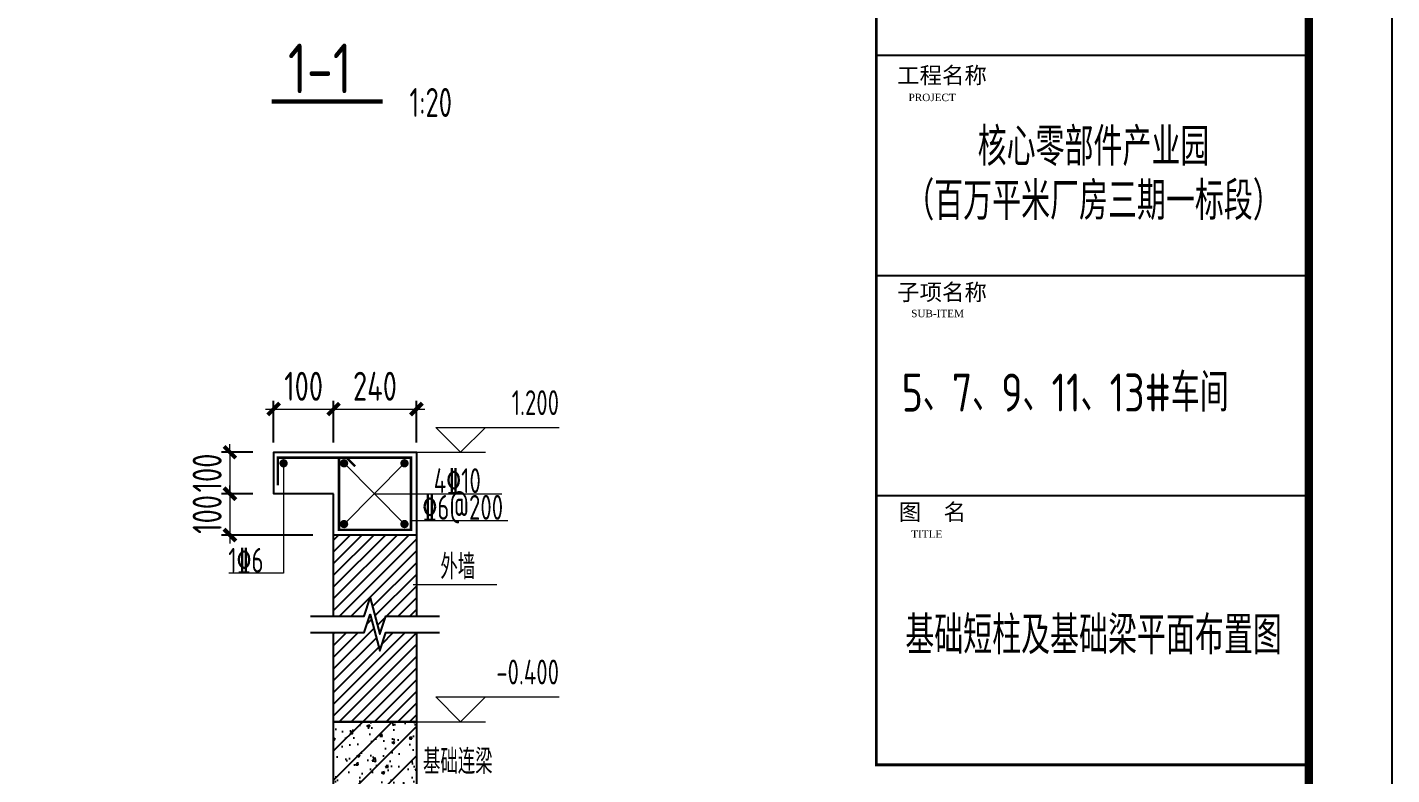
# Model space of a CAD drawing. Extents: x -2746917 to -971774, y -3334247 to -3250358.
# Drawn here: x -2202133 to -2185663, y -3303200 to -3294175 of the extents above; entities that cross this region are included whole.
import ezdxf
from ezdxf.enums import TextEntityAlignment as Align

# ---------------------------------------------------------------- set-up
doc = ezdxf.new("R2010")
doc.units = 0
doc.header["$LTSCALE"] = 1000
doc.header["$MEASUREMENT"] = 0
doc.header["$PDMODE"] = 35
doc.layers.get('0').update_dxf_attribs({"linetype": 'CONTINUOUS'})
doc.layers.get('Defpoints').update_dxf_attribs({"linetype": 'CONTINUOUS'})
for name, color, linetype in [('COLU', 7, 'CONTINUOUS'), ('DIM', 3, 'CONTINUOUS'), ('HATCH', 254, 'CONTINUOUS'), ('NUM', 7, 'CONTINUOUS'), ('PUB_TEXT', 7, 'CONTINUOUS'), ('PUB_TITLE', 4, 'CONTINUOUS'), ('REIN', 1, 'CONTINUOUS'), ('TEXT', 7, 'CONTINUOUS'), ('THIN', 7, 'CONTINUOUS'), ('WIN', 3, 'CONTINUOUS')]:
    doc.layers.add(name, color=color, linetype=linetype)
doc.layers.add('yichutu', color=7, linetype='CONTINUOUS', true_color=0xffffff, plot=False)
doc.styles.add('GHF', font='times.ttf')
doc.styles.add('hztxt', font='tssdeng.shx', dxfattribs={"width": 0.8, "bigfont": 'tssdchn.shx'})
doc.styles.add('STYLE1', font='simhei.ttf', dxfattribs={"width": 0.8})
doc.styles.add('TSSD_Dimension', font='tssdeng.shx', dxfattribs={"width": 0.75, "bigfont": 'Hztxt.shx'})
doc.styles.add('TSSD_Label', font='tssdeng.shx', dxfattribs={"width": 0.75, "bigfont": 'hztxt.shx'})
doc.styles.add('TSSD_Rein', font='Tssdeng.shx', dxfattribs={"width": 0.75, "bigfont": 'hztxt.shx'})
doc.dimstyles.new('TSSD_20_100', dxfattribs={"dimtxt": 350, "dimasz": 100, "dimexe": 100, "dimexo": 250, "dimgap": 100, "dimtad": 1, "dimdec": 0, "dimlfac": 0.2, "dimzin": 0, "dimdsep": 46, "dimtxsty": 'TSSD_Dimension', "dimblk": 'ARCHTICK', "dimcen": 0, "dimdle": 100, "dimclrt": 7, "dimadec": 0, "dimazin": 0, "dimtfac": 1, "dimtdec": 0, "dimtix": 1, "dimtmove": 2, "dimatfit": 3, "dimfxl": 1, "dimtolj": 1, "dimtzin": 0, "dimlwd": 5, "dimarcsym": 0})
pattern_1 = [(45, (-1675299.81, -3035042.39), (-70.710678, 70.710678), [])]

# ---------------------------------------------------------------- blocks, each defined once
blk = doc.blocks.new('_ArchTick')
at = {"color": 0, "const_width": 0.5}
blk.add_lwpolyline([(-0.71, -0.71), (0.71, 0.71)], dxfattribs=at)
blk = doc.blocks.new('*D2677')
at = {"layer": 'Defpoints', "color": 0}
for p in [(-2198436, -3298785), (-2199159, -3299437, -48), (-2198436, -3299437, -48)]:
    blk.add_point(p, dxfattribs=at)
at = {"layer": 'DIM', "color": 0, "lineweight": 5}
blk.add_line((-2199259, -3298785), (-2198336, -3298785), dxfattribs=at)
at = {"layer": 'DIM', "color": 0, "lineweight": -2}
for p, q in [((-2199159, -3299187), (-2199159, -3298685)), ((-2198436, -3299187), (-2198436, -3298685))]:
    blk.add_line(p, q, dxfattribs=at)
at = {"layer": 'DIM', "color": 0, "lineweight": 5, "xscale": 100, "yscale": 100, "zscale": 100, "rotation": 180}
blk.add_blockref('_ArchTick', (-2199159, -3298785), dxfattribs=at)
at = {"layer": 'DIM', "color": 0, "lineweight": 5, "xscale": 100, "yscale": 100, "zscale": 100}
blk.add_blockref('_ArchTick', (-2198436, -3298785), dxfattribs=at)
at = {"layer": 'DIM', "color": 7, "lineweight": 9, "insert": (-2198797, -3298510), "char_height": 350, "attachment_point": 5, "style": 'TSSD_Dimension'}
blk.add_mtext('\\A1;100', dxfattribs=at)
blk = doc.blocks.new('*D2678')
at = {"layer": 'Defpoints', "color": 0}
for p in [(-2197436, -3298785), (-2198436, -3299437, -48), (-2197436, -3299437, -48)]:
    blk.add_point(p, dxfattribs=at)
at = {"layer": 'DIM', "color": 0, "lineweight": 5}
blk.add_line((-2198536, -3298785), (-2197336, -3298785), dxfattribs=at)
at = {"layer": 'DIM', "color": 0, "lineweight": -2}
for p, q in [((-2198436, -3299187), (-2198436, -3298685)), ((-2197436, -3299187), (-2197436, -3298685))]:
    blk.add_line(p, q, dxfattribs=at)
at = {"layer": 'DIM', "color": 0, "lineweight": 5, "xscale": 100, "yscale": 100, "zscale": 100, "rotation": 180}
blk.add_blockref('_ArchTick', (-2198436, -3298785), dxfattribs=at)
at = {"layer": 'DIM', "color": 0, "lineweight": 5, "xscale": 100, "yscale": 100, "zscale": 100}
blk.add_blockref('_ArchTick', (-2197436, -3298785), dxfattribs=at)
at = {"layer": 'DIM', "color": 7, "lineweight": 9, "insert": (-2197936, -3298510), "char_height": 350, "attachment_point": 5, "style": 'TSSD_Dimension'}
blk.add_mtext('\\A1;240', dxfattribs=at)
blk = doc.blocks.new('*D2679')
at = {"layer": 'Defpoints', "color": 0}
for p in [(-2199159, -3299307, -48), (-2199687, -3299807), (-2199159, -3299807, -48)]:
    blk.add_point(p, dxfattribs=at)
at = {"layer": 'DIM', "color": 0, "lineweight": -2}
for p, q in [((-2199409, -3299307), (-2199787, -3299307)), ((-2199409, -3299807), (-2199787, -3299807))]:
    blk.add_line(p, q, dxfattribs=at)
at = {"layer": 'DIM', "color": 0, "lineweight": 5}
for p, q in [((-2199687, -3299307), (-2199687, -3299207)), ((-2199687, -3299307), (-2199687, -3299807)), ((-2199687, -3299807), (-2199687, -3299907))]:
    blk.add_line(p, q, dxfattribs=at)
at = {"layer": 'DIM', "color": 0, "lineweight": 5, "xscale": 100, "yscale": 100, "zscale": 100}
for p, rotation in [((-2199687, -3299307), 270), ((-2199687, -3299807), 90)]:
    blk.add_blockref('_ArchTick', p, dxfattribs=dict(at, rotation=rotation))
at = {"layer": 'DIM', "color": 7, "lineweight": 9, "insert": (-2199962, -3299557), "char_height": 350, "attachment_point": 5, "rotation": 90, "style": 'TSSD_Dimension'}
blk.add_mtext('\\A1;100', dxfattribs=at)
blk = doc.blocks.new('*D2680')
at = {"layer": 'Defpoints', "color": 0}
for p in [(-2199159, -3299807, -48), (-2199687, -3300307), (-2198436, -3300307, -48)]:
    blk.add_point(p, dxfattribs=at)
at = {"layer": 'DIM', "color": 0, "lineweight": -2}
for p, q in [((-2199409, -3299807), (-2199787, -3299807)), ((-2198686, -3300307), (-2199787, -3300307))]:
    blk.add_line(p, q, dxfattribs=at)
at = {"layer": 'DIM', "color": 0, "lineweight": 5}
for p, q in [((-2199687, -3299807), (-2199687, -3299707)), ((-2199687, -3299807), (-2199687, -3300307)), ((-2199687, -3300307), (-2199687, -3300407))]:
    blk.add_line(p, q, dxfattribs=at)
at = {"layer": 'DIM', "color": 0, "lineweight": 5, "xscale": 100, "yscale": 100, "zscale": 100}
for p, rotation in [((-2199687, -3299807), 270), ((-2199687, -3300307), 90)]:
    blk.add_blockref('_ArchTick', p, dxfattribs=dict(at, rotation=rotation))
at = {"layer": 'DIM', "color": 7, "lineweight": 9, "insert": (-2199962, -3300057), "char_height": 350, "attachment_point": 5, "rotation": 90, "style": 'TSSD_Dimension'}
blk.add_mtext('\\A1;100', dxfattribs=at)
blk = doc.blocks.new('yct-891-420-89100-42000-100-2004.0')
at = {"layer": 'yichutu', "color": 7, "true_color": 0xffffff}
blk.add_lwpolyline([(0, 0), (0, 42000), (89100, 42000), (89100, 0)], close=True, dxfattribs=at)
blk = doc.blocks.new('A$C28727B96')
at = {"layer": 'PUB_TITLE', "color": 4}
for p, q in [((-3728, 17386), (1493, 17386)), ((-3728, 14726), (1493, 14726)), ((-3728, 12067), (1493, 12067))]:
    blk.add_line(p, q, dxfattribs=at)
at = {"layer": 'PUB_TITLE'}
blk.add_lwpolyline([(-86607, -4276), (-86607, 37724), (2493, 37724), (2493, -4276)], close=True, dxfattribs=at)
at = {"layer": 'PUB_TITLE', "const_width": 100}
blk.add_lwpolyline([(1493, -3276), (1493, 36724), (-85893, 36724), (-85893, -3276), (1493, -3276)], dxfattribs=at)
at = {"layer": 'PUB_TITLE', "color": 4, "const_width": 35.1}
blk.add_lwpolyline([(-3728, 20045), (1493, 20045), (1493, 8817), (-3728, 8817)], close=True, dxfattribs=at)
at = {"layer": 'PUB_TEXT'}
for s, height, style, p in [('工程名称', 198.6, 'STYLE1', (-3477, 17043)), ('PROJECT', 89.4, 'GHF', (-3339, 16830)), ('子项名称', 198.6, 'STYLE1', (-3477, 14424)), ('SUB-ITEM', 89.4, 'GHF', (-3307, 14221)), ('图  名', 198.6, 'STYLE1', (-3457, 11770)), ('TITLE', 89.4, 'GHF', (-3306, 11558))]:
    blk.add_text(s, height=height, dxfattribs=dict(at, style=style)).set_placement(p)
at = {"layer": 'WIN', "color": 6, "style": 'hztxt', "width": 0.8}
for s, p in [('核心零部件产业园', (-1106, 16049)), ('（百万平米厂房三期一标段）', (-1106, 15396))]:
    blk.add_text(s, height=460, dxfattribs=at).set_placement(p, align=Align.CENTER)
blk.add_text('5、7、9、11、13#车间', height=460, dxfattribs=at).set_placement((-3421, 13081))

msp = doc.modelspace()

# ---------------------------------------------------------------- hatches: boundary and pattern name
at = {"layer": 'HATCH'}
h = msp.add_hatch(dxfattribs=at)
h.set_pattern_fill('STONE_DATUM', color=256, scale=50, style=0)
h.set_pattern_definition(pattern_1)
h.paths.add_polyline_path([(-2197435.7, -3300307.25), (-2198435.7, -3300307.25), (-2198435.7, -3301284.57), (-2198065.7, -3301284.57), (-2197995.7, -3301064.57), (-2197875.7, -3301504.57), (-2197805.7, -3301284.57), (-2197435.7, -3301284.57)])
h = msp.add_hatch(dxfattribs=at)
h.set_pattern_fill('STONE_DATUM', color=256, scale=50, style=0)
h.set_pattern_definition(pattern_1)
h.paths.add_polyline_path([(-2197435.7, -3301484.57), (-2197805.7, -3301484.57), (-2197875.7, -3301704.57), (-2197995.7, -3301264.57), (-2198065.7, -3301484.57), (-2198435.7, -3301484.57), (-2198435.7, -3302560.58), (-2197435.7, -3302560.58)])
h = msp.add_hatch(dxfattribs=at)
h.set_pattern_fill('ARMORED', color=256, scale=50, style=0)
h.set_pattern_definition([(50, (-1675299.8, -3035042.4), (358.63009, -31.37607), [37.5, -412.5]), (355, (-1675299.8, -3035042.4), (-69.37567, 376.09607), [30, -330]), (100.4514, (-1675269.93, -3035045), (289.2547, 344.71977), [31.8701, -350.57106]), (46.1842, (-1675299.8, -3034942.4), (533.62052, -82.7595), [56.25, -618.75]), (96.6356, (-1675255.34, -3034949.3), (467.33135, 487.05894), [47.80514, -525.8565]), (351.1842, (-1675299.8, -3034942.4), (467.33097, 487.0593), [45, -495]), (21, (-1675249.8, -3034967.4), (298.45353, -201.30945), [37.5, -412.5]), (326, (-1675249.8, -3034967.4), (121.65767, 362.57502), [30, -330]), (71.4514, (-1675224.94, -3034984.16), (420.11131, 161.26525), [31.8701, -350.57106]), (37.5, (-1675299.81, -3035042.39), (6.079928, 166.446927), [0, -326, 0, -335, 0, -331.25]), (7.5, (-1675299.81, -3035042.39), (131.53477, 197.205856), [0, -191, 0, -318.5, 0, -126.25]), (327.5, (-1675411.31, -3035042.39), (266.911218, -11.277436), [0, -125, 0, -390, 0, -517.5]), (317.5, (-1675461.3, -3035042.39), (291.593085, 50.05249), [0, -162.5, 0, -259, 0, -367.5]), (45, (-1675299.8, -3035042.39), (-176.7767, 176.7767), [])])
h.paths.add_polyline_path([(-2197435.7, -3302560.58), (-2198435.7, -3302560.58), (-2198435.7, -3303428.26), (-2198065.7, -3303428.26), (-2197995.7, -3303208.26), (-2197875.7, -3303648.26), (-2197805.7, -3303428.26), (-2197435.7, -3303428.26)])

# ---------------------------------------------------------------- linework, layer by layer
at = {"layer": 'COLU', "linetype": 'ByBlock', "lineweight": 9}
for p, q in [((-2199039.6, -3299439.83), (-2199039.6, -3300767.83)), ((-2197579.84, -3299439.83), (-2198309.16, -3300173.66)), ((-2198309.16, -3299439.83), (-2197579.84, -3300173.66)), ((-2197944.5, -3299806.75), (-2196404.93, -3299806.75)), ((-2197500.7, -3300129.25), (-2196332.56, -3300129.25)), ((-2199039.6, -3300767.83), (-2199699.18, -3300767.83)), ((-2196466.43, -3300909.1, 48), (-2197476.67, -3300909.1, 48))]:
    msp.add_line(p, q, dxfattribs=at)
at = {"layer": 'COLU'}
for points in [[(-2198435.7, -3299807.25), (-2199158.66, -3299807.25), (-2199158.66, -3299307.25), (-2198435.7, -3299307.25)], [(-2198435.7, -3299307.25), (-2197435.7, -3299307.25), (-2197435.7, -3301284.57)], [(-2198435.7, -3299307.25), (-2197435.7, -3299307.25), (-2197435.7, -3300307.25), (-2198435.7, -3300307.25), (-2198435.7, -3299807.25)], [(-2198435.7, -3301284.57), (-2198435.7, -3299807.25)], [(-2197435.7, -3301484.57), (-2197435.7, -3302560.58), (-2198435.7, -3302560.58), (-2198435.7, -3301484.57)], [(-2198435.7, -3303428.26), (-2198435.7, -3302560.58), (-2197435.7, -3302560.58), (-2197435.7, -3303428.26)]]:
    msp.add_lwpolyline(points, dxfattribs=at)
at = {"layer": 'NUM', "const_width": 50, "elevation": -48}
msp.add_lwpolyline([(-2199183.04, -3295070.68), (-2197843.22, -3295070.68)], dxfattribs=at)
at = {"layer": 'REIN', "linetype": 'ByBlock', "const_width": 30}
msp.add_lwpolyline([(-2198370.7, -3299372.25), (-2199107.88, -3299372.25), (-2199107.88, -3299707.3)], dxfattribs=at)
at = {"layer": 'REIN', "const_width": 50}
for points in [[(-2199064.6, -3299439.83, 1), (-2199014.6, -3299439.83, 1)], [(-2198334.16, -3299439.83, 1), (-2198284.16, -3299439.83, 1)], [(-2197604.84, -3299439.83, 1), (-2197554.84, -3299439.83, 1)], [(-2198334.16, -3300173.66, 1), (-2198284.16, -3300173.66, 1)], [(-2197604.84, -3300173.66, 1), (-2197554.84, -3300173.66, 1)]]:
    msp.add_lwpolyline(points, format="xyb", close=True, dxfattribs=at)
at = {"layer": 'REIN', "const_width": 30}
msp.add_lwpolyline([(-2198174.89, -3299476.14), (-2198278.85, -3299372.25), (-2198370.7, -3299372.25), (-2198370.7, -3300242.25), (-2197500.7, -3300242.25), (-2197500.7, -3299372.25), (-2198370.7, -3299372.25), (-2198370.7, -3299464.1)], dxfattribs=at)
at = {"layer": 'THIN', "lineweight": 9}
for p, q in [((-2196902.68, -3299307.25), (-2197202.68, -3299007.25)), ((-2197202.68, -3299007.25), (-2196602.68, -3299007.25)), ((-2196902.68, -3299307.25), (-2196602.68, -3299007.25)), ((-2196602.68, -3299007.25), (-2195714.21, -3299007.25)), ((-2197435.7, -3299307.25), (-2196602.68, -3299307.25)), ((-2196902.68, -3299307.25), (-2196902.68, -3299307.25)), ((-2196902.68, -3302560.58), (-2197202.68, -3302260.58)), ((-2197202.68, -3302260.58), (-2196602.68, -3302260.58)), ((-2196902.68, -3302560.58), (-2196602.68, -3302260.58)), ((-2196602.68, -3302260.58), (-2195714.21, -3302260.58)), ((-2197435.7, -3302560.58), (-2196602.68, -3302560.58)), ((-2196902.68, -3302560.58), (-2196902.68, -3302560.58))]:
    msp.add_line(p, q, dxfattribs=at)
at = {"layer": 'THIN'}
for points in [[(-2198715.7, -3301284.57), (-2198065.7, -3301284.57), (-2197995.7, -3301064.57), (-2197875.7, -3301504.57), (-2197805.7, -3301284.57), (-2197155.7, -3301284.57)], [(-2198715.7, -3301484.57), (-2198065.7, -3301484.57), (-2197995.7, -3301264.57), (-2197875.7, -3301704.57), (-2197805.7, -3301484.57), (-2197155.7, -3301484.57)]]:
    msp.add_lwpolyline(points, dxfattribs=at)

# ---------------------------------------------------------------- block references
at = {"ltscale": 1.5}
msp.add_blockref('A$C28727B96', (-2188156.21, -3311896.69), dxfattribs=at)
at = {"layer": 'yichutu'}
msp.add_blockref('yct-891-420-89100-42000-100-2004.0', (-2274762.74, -3316173.05), dxfattribs=at)

# ---------------------------------------------------------------- texts
at = {"layer": 'TEXT', "lineweight": 5}
for s, height, style, width, p in [('1-1', 600, 'TSSD_Label', 0.8, (-2198985.93, -3294972.12, -288)), ('1:20', 350, 'TSSD_Rein', 0.7, (-2197519.04, -3295257.85, -48))]:
    msp.add_text(s, height=height, dxfattribs=dict(at, style=style, width=width)).set_placement(p)
at = {"layer": 'TEXT', "lineweight": 9, "style": 'TSSD_Label', "width": 0.7}
msp.add_text('1.200', height=300, dxfattribs=at).set_placement((-2195714.21, -3298947.25), align=Align.BOTTOM_RIGHT)
at = {"layer": 'TEXT', "lineweight": 9, "style": 'TSSD_Rein', "width": 0.7}
for s, p in [('4%%13210', (-2197226.19, -3299799.41, 48)), ('%%1326@200', (-2197363.72, -3300121.91, 48)), ('1%%1326', (-2199706.22, -3300760.48, 48))]:
    msp.add_text(s, height=300, dxfattribs=at).set_placement(p)
for s, p in [('外墙', (-2196936.12, -3300673.97, 48)), ('基础连梁', (-2196936.12, -3303026.46, 48))]:
    msp.add_text(s, height=300, dxfattribs=at).set_placement(p, align=Align.MIDDLE)
at = {"layer": 'TEXT', "color": 1, "lineweight": 9, "style": 'TSSD_Label', "width": 0.7}
msp.add_text('-0.400', height=300, dxfattribs=at).set_placement((-2195714.21, -3302200.58), align=Align.BOTTOM_RIGHT)
at = {"layer": 'WIN', "color": 3, "style": 'hztxt', "width": 0.8}
msp.add_text('基础短柱及基础梁平面布置图', height=460, dxfattribs=at).set_placement((-2189262.06, -3301745.49), align=Align.CENTER)

# ---------------------------------------------------------------- dimensions: what is measured, and where the dimension line sits
at = {"layer": 'DIM', "lineweight": 9}
for base, p1, p2, text, picture, middle in [((-2198435.7, -3298785.44, 48), (-2199158.66, -3299436.95), (-2198435.7, -3299436.95), '100', '*D2677', (-2198797.18, -3298510.44, 48)), ((-2197435.7, -3298785.44, 48), (-2198435.7, -3299436.95), (-2197435.7, -3299436.95), '240', '*D2678', (-2197935.7, -3298510.44, 48))]:
    dim = msp.add_linear_dim(base=base, p1=p1, p2=p2, text=text, dimstyle='TSSD_20_100', dxfattribs=at)
    dim.commit()
    dim.dimension.update_dxf_attribs({"geometry": picture, "text_midpoint": middle})
for base, p1, p2, picture, middle in [((-2199686.7, -3299807.25, 48), (-2199158.66, -3299307.25), (-2199158.66, -3299807.25), '*D2679', (-2199961.7, -3299557.25, 48)), ((-2199686.7, -3300307.25, 48), (-2199158.66, -3299807.25), (-2198435.7, -3300307.25), '*D2680', (-2199961.7, -3300057.25, 48))]:
    dim = msp.add_linear_dim(base=base, p1=p1, p2=p2, angle=90, dimstyle='TSSD_20_100', dxfattribs=at)
    dim.commit()
    dim.dimension.update_dxf_attribs({"geometry": picture, "text_midpoint": middle})

doc.saveas('drawing.dxf')
